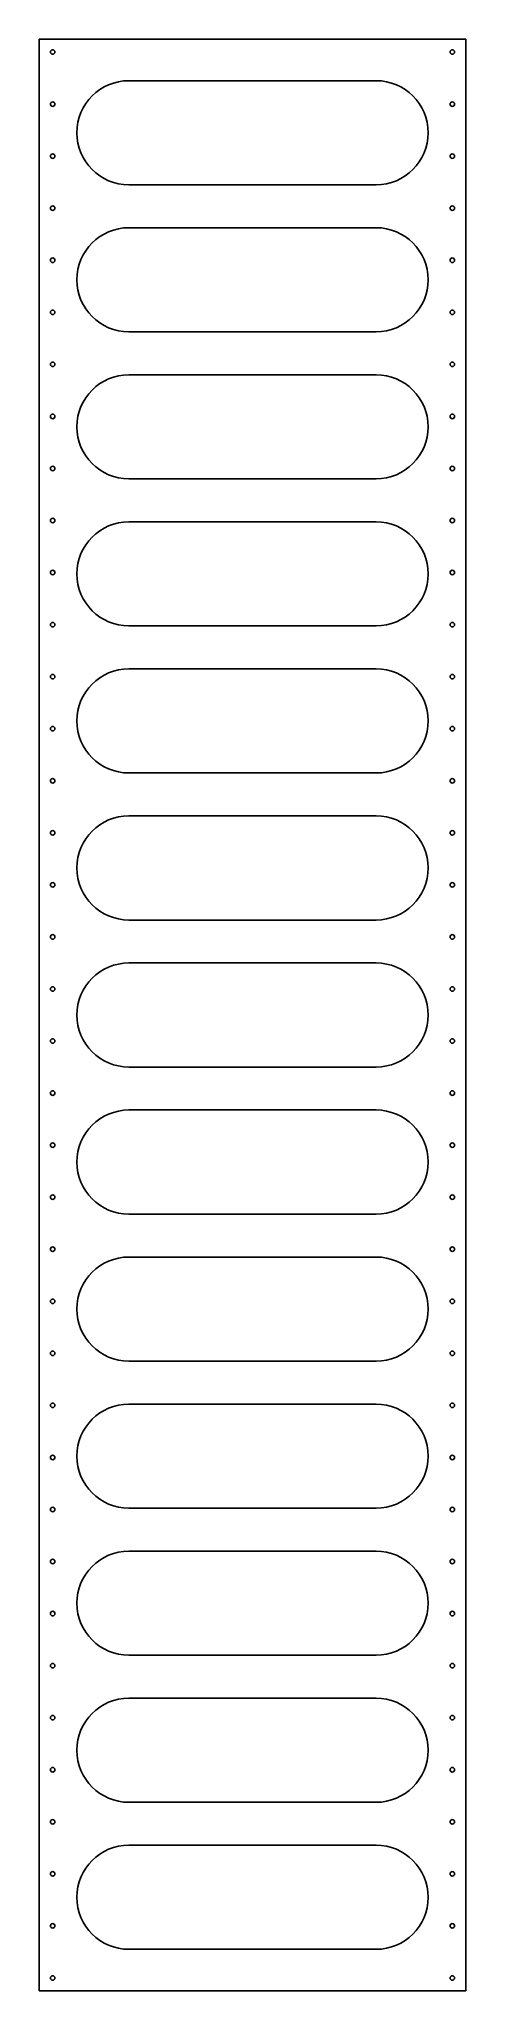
# Model space of a CAD drawing. Header units: millimetres. Extents: x -164 to 164, y -750 to 750.
import ezdxf

# ---------------------------------------------------------------- set-up
doc = ezdxf.new("R2010")
doc.units = ezdxf.units.MM
doc.layers.add('Body001', color=7, linetype='CONTINUOUS')

msp = doc.modelspace()

# ---------------------------------------------------------------- linework, layer by layer
at = {"layer": 'Body001'}
for p, q in [((-164, 750, -25), (-164, 750, -21)), ((-164, 750, -25), (-164, -750, -25)), ((-164, 750, -21), (-164, -750, -21)), ((-164, 750, -25), (-164, 750, -21)), ((164, 750, -25), (-164, 750, -25)), ((164, 750, -21), (-164, 750, -21)), ((-164, 750, -25), (-164, -750, -25)), ((164, 750, -25), (-164, 750, -25)), ((-164, 750, -21), (-164, -750, -21)), ((164, 750, -21), (-164, 750, -21)), ((164, 750, -25), (164, 750, -21)), ((164, -750, -25), (164, 750, -25)), ((164, -750, -21), (164, 750, -21)), ((164, 750, -25), (164, 750, -21)), ((164, -750, -25), (164, 750, -25)), ((164, -750, -21), (164, 750, -21)), ((-151.8, 740, -25), (-151.8, 740, -21)), ((-151.8, 740, -25), (-151.8, 740, -21)), ((155.2, 740, -25), (155.2, 740, -21)), ((155.2, 740, -25), (155.2, 740, -21)), ((-95, 718, -25), (95, 718, -25)), ((95, 718, -21), (-95, 718, -21)), ((-95, 718, -25), (-95, 718, -21)), ((-95, 718, -25), (95, 718, -25)), ((95, 718, -21), (-95, 718, -21)), ((-95, 718, -25), (-95, 718, -21)), ((95, 718, -25), (95, 718, -21)), ((95, 718, -25), (95, 718, -21)), ((-151.8, 700, -25), (-151.8, 700, -21)), ((-151.8, 700, -25), (-151.8, 700, -21)), ((155.2, 700, -25), (155.2, 700, -21)), ((155.2, 700, -25), (155.2, 700, -21)), ((-151.8, 660, -25), (-151.8, 660, -21)), ((-151.8, 660, -25), (-151.8, 660, -21)), ((155.2, 660, -25), (155.2, 660, -21)), ((155.2, 660, -25), (155.2, 660, -21)), ((-95, 638, -25), (95, 638, -25)), ((95, 638, -21), (-95, 638, -21)), ((-95, 638, -25), (-95, 638, -21)), ((-95, 638, -25), (95, 638, -25)), ((95, 638, -21), (-95, 638, -21)), ((-95, 638, -25), (-95, 638, -21)), ((95, 638, -25), (95, 638, -21)), ((95, 638, -25), (95, 638, -21)), ((-151.8, 620, -25), (-151.8, 620, -21)), ((-151.8, 620, -25), (-151.8, 620, -21)), ((155.2, 620, -25), (155.2, 620, -21)), ((155.2, 620, -25), (155.2, 620, -21)), ((-95, 605, -25), (95, 605, -25)), ((95, 605, -21), (-95, 605, -21)), ((-95, 605, -25), (-95, 605, -21)), ((-95, 605, -25), (95, 605, -25)), ((95, 605, -21), (-95, 605, -21)), ((-95, 605, -25), (-95, 605, -21)), ((95, 605, -25), (95, 605, -21)), ((95, 605, -25), (95, 605, -21)), ((-151.8, 580, -25), (-151.8, 580, -21)), ((-151.8, 580, -25), (-151.8, 580, -21)), ((155.2, 580, -25), (155.2, 580, -21)), ((155.2, 580, -25), (155.2, 580, -21)), ((-151.8, 540, -25), (-151.8, 540, -21)), ((-151.8, 540, -25), (-151.8, 540, -21)), ((155.2, 540, -25), (155.2, 540, -21)), ((155.2, 540, -25), (155.2, 540, -21)), ((-95, 525, -25), (95, 525, -25)), ((95, 525, -21), (-95, 525, -21)), ((-95, 525, -25), (-95, 525, -21)), ((-95, 525, -25), (95, 525, -25)), ((95, 525, -21), (-95, 525, -21)), ((-95, 525, -25), (-95, 525, -21)), ((95, 525, -25), (95, 525, -21)), ((95, 525, -25), (95, 525, -21)), ((-151.8, 500, -25), (-151.8, 500, -21)), ((-151.8, 500, -25), (-151.8, 500, -21)), ((155.2, 500, -25), (155.2, 500, -21)), ((155.2, 500, -25), (155.2, 500, -21)), ((-95, 492, -25), (95, 492, -25)), ((95, 492, -21), (-95, 492, -21)), ((-95, 492, -25), (-95, 492, -21)), ((-95, 492, -25), (95, 492, -25)), ((95, 492, -21), (-95, 492, -21)), ((-95, 492, -25), (-95, 492, -21)), ((95, 492, -25), (95, 492, -21)), ((95, 492, -25), (95, 492, -21)), ((-151.8, 460, -25), (-151.8, 460, -21)), ((-151.8, 460, -25), (-151.8, 460, -21)), ((155.2, 460, -25), (155.2, 460, -21)), ((155.2, 460, -25), (155.2, 460, -21)), ((-151.8, 420, -25), (-151.8, 420, -21)), ((-151.8, 420, -25), (-151.8, 420, -21)), ((155.2, 420, -25), (155.2, 420, -21)), ((155.2, 420, -25), (155.2, 420, -21)), ((-95, 412, -25), (95, 412, -25)), ((95, 412, -21), (-95, 412, -21)), ((-95, 412, -25), (-95, 412, -21)), ((-95, 412, -25), (95, 412, -25)), ((95, 412, -21), (-95, 412, -21)), ((-95, 412, -25), (-95, 412, -21)), ((95, 412, -25), (95, 412, -21)), ((95, 412, -25), (95, 412, -21)), ((-151.8, 380, -25), (-151.8, 380, -21)), ((-151.8, 380, -25), (-151.8, 380, -21)), ((-95, 379, -25), (95, 379, -25)), ((95, 379, -21), (-95, 379, -21)), ((-95, 379, -25), (-95, 379, -21)), ((-95, 379, -25), (95, 379, -25)), ((95, 379, -21), (-95, 379, -21)), ((-95, 379, -25), (-95, 379, -21)), ((95, 379, -25), (95, 379, -21)), ((95, 379, -25), (95, 379, -21)), ((155.2, 380, -25), (155.2, 380, -21)), ((155.2, 380, -25), (155.2, 380, -21)), ((-151.8, 340, -25), (-151.8, 340, -21)), ((-151.8, 340, -25), (-151.8, 340, -21)), ((155.2, 340, -25), (155.2, 340, -21)), ((155.2, 340, -25), (155.2, 340, -21)), ((-151.8, 300, -25), (-151.8, 300, -21)), ((-151.8, 300, -25), (-151.8, 300, -21)), ((155.2, 300, -25), (155.2, 300, -21)), ((155.2, 300, -25), (155.2, 300, -21)), ((-95, 299, -25), (95, 299, -25)), ((95, 299, -21), (-95, 299, -21)), ((-95, 299, -25), (-95, 299, -21)), ((-95, 299, -25), (95, 299, -25)), ((95, 299, -21), (-95, 299, -21)), ((-95, 299, -25), (-95, 299, -21)), ((95, 299, -25), (95, 299, -21)), ((95, 299, -25), (95, 299, -21)), ((-151.8, 260, -25), (-151.8, 260, -21)), ((-151.8, 260, -25), (-151.8, 260, -21)), ((-95, 266, -25), (95, 266, -25)), ((95, 266, -21), (-95, 266, -21)), ((-95, 266, -25), (-95, 266, -21)), ((-95, 266, -25), (95, 266, -25)), ((95, 266, -21), (-95, 266, -21)), ((-95, 266, -25), (-95, 266, -21)), ((95, 266, -25), (95, 266, -21)), ((95, 266, -25), (95, 266, -21)), ((155.2, 260, -25), (155.2, 260, -21)), ((155.2, 260, -25), (155.2, 260, -21)), ((-151.8, 220, -25), (-151.8, 220, -21)), ((-151.8, 220, -25), (-151.8, 220, -21)), ((155.2, 220, -25), (155.2, 220, -21)), ((155.2, 220, -25), (155.2, 220, -21)), ((-151.8, 180, -25), (-151.8, 180, -21)), ((-151.8, 180, -25), (-151.8, 180, -21)), ((-95, 186, -25), (95, 186, -25)), ((95, 186, -21), (-95, 186, -21)), ((-95, 186, -25), (-95, 186, -21)), ((-95, 186, -25), (95, 186, -25)), ((95, 186, -21), (-95, 186, -21)), ((-95, 186, -25), (-95, 186, -21)), ((95, 186, -25), (95, 186, -21)), ((95, 186, -25), (95, 186, -21)), ((155.2, 180, -25), (155.2, 180, -21)), ((155.2, 180, -25), (155.2, 180, -21)), ((-95, 153, -25), (95, 153, -25)), ((95, 153, -21), (-95, 153, -21)), ((-95, 153, -25), (-95, 153, -21)), ((-95, 153, -25), (95, 153, -25)), ((95, 153, -21), (-95, 153, -21)), ((-95, 153, -25), (-95, 153, -21)), ((95, 153, -25), (95, 153, -21)), ((95, 153, -25), (95, 153, -21)), ((-151.8, 140, -25), (-151.8, 140, -21)), ((-151.8, 140, -25), (-151.8, 140, -21)), ((155.2, 140, -25), (155.2, 140, -21)), ((155.2, 140, -25), (155.2, 140, -21)), ((-151.8, 100, -25), (-151.8, 100, -21)), ((-151.8, 100, -25), (-151.8, 100, -21)), ((155.2, 100, -25), (155.2, 100, -21)), ((155.2, 100, -25), (155.2, 100, -21)), ((-151.8, 60, -25), (-151.8, 60, -21)), ((-151.8, 60, -25), (-151.8, 60, -21)), ((-95, 73, -25), (95, 73, -25)), ((95, 73, -21), (-95, 73, -21)), ((-95, 73, -25), (-95, 73, -21)), ((-95, 73, -25), (95, 73, -25)), ((95, 73, -21), (-95, 73, -21)), ((-95, 73, -25), (-95, 73, -21)), ((95, 73, -25), (95, 73, -21)), ((95, 73, -25), (95, 73, -21)), ((155.2, 60, -25), (155.2, 60, -21)), ((155.2, 60, -25), (155.2, 60, -21)), ((-95, 40, -25), (95, 40, -25)), ((95, 40, -21), (-95, 40, -21)), ((-95, 40, -25), (-95, 40, -21)), ((-95, 40, -25), (95, 40, -25)), ((95, 40, -21), (-95, 40, -21)), ((-95, 40, -25), (-95, 40, -21)), ((95, 40, -25), (95, 40, -21)), ((95, 40, -25), (95, 40, -21)), ((-151.8, 20, -25), (-151.8, 20, -21)), ((-151.8, 20, -25), (-151.8, 20, -21)), ((155.2, 20, -25), (155.2, 20, -21)), ((155.2, 20, -25), (155.2, 20, -21)), ((-151.8, -20, -25), (-151.8, -20, -21)), ((-151.8, -20, -25), (-151.8, -20, -21)), ((155.2, -20, -25), (155.2, -20, -21)), ((155.2, -20, -25), (155.2, -20, -21)), ((-95, -40, -25), (95, -40, -25)), ((95, -40, -21), (-95, -40, -21)), ((-95, -40, -25), (-95, -40, -21)), ((-95, -40, -25), (95, -40, -25)), ((95, -40, -21), (-95, -40, -21)), ((-95, -40, -25), (-95, -40, -21)), ((95, -40, -25), (95, -40, -21)), ((95, -40, -25), (95, -40, -21)), ((-151.8, -60, -25), (-151.8, -60, -21)), ((-151.8, -60, -25), (-151.8, -60, -21)), ((155.2, -60, -25), (155.2, -60, -21)), ((155.2, -60, -25), (155.2, -60, -21)), ((-95, -73, -25), (95, -73, -25)), ((95, -73, -21), (-95, -73, -21)), ((-95, -73, -25), (-95, -73, -21)), ((-95, -73, -25), (95, -73, -25)), ((95, -73, -21), (-95, -73, -21)), ((-95, -73, -25), (-95, -73, -21)), ((95, -73, -25), (95, -73, -21)), ((95, -73, -25), (95, -73, -21)), ((-151.8, -100, -25), (-151.8, -100, -21)), ((-151.8, -100, -25), (-151.8, -100, -21)), ((155.2, -100, -25), (155.2, -100, -21)), ((155.2, -100, -25), (155.2, -100, -21)), ((-151.8, -140, -25), (-151.8, -140, -21)), ((-151.8, -140, -25), (-151.8, -140, -21)), ((155.2, -140, -25), (155.2, -140, -21)), ((155.2, -140, -25), (155.2, -140, -21)), ((-95, -153, -25), (95, -153, -25)), ((95, -153, -21), (-95, -153, -21)), ((-95, -153, -25), (-95, -153, -21)), ((-95, -153, -25), (95, -153, -25)), ((95, -153, -21), (-95, -153, -21)), ((-95, -153, -25), (-95, -153, -21)), ((95, -153, -25), (95, -153, -21)), ((95, -153, -25), (95, -153, -21)), ((-151.8, -180, -25), (-151.8, -180, -21)), ((-151.8, -180, -25), (-151.8, -180, -21)), ((155.2, -180, -25), (155.2, -180, -21)), ((155.2, -180, -25), (155.2, -180, -21)), ((-95, -186, -25), (95, -186, -25)), ((95, -186, -21), (-95, -186, -21)), ((-95, -186, -25), (-95, -186, -21)), ((-95, -186, -25), (95, -186, -25)), ((95, -186, -21), (-95, -186, -21)), ((-95, -186, -25), (-95, -186, -21)), ((95, -186, -25), (95, -186, -21)), ((95, -186, -25), (95, -186, -21)), ((-151.8, -220, -25), (-151.8, -220, -21)), ((-151.8, -220, -25), (-151.8, -220, -21)), ((155.2, -220, -25), (155.2, -220, -21)), ((155.2, -220, -25), (155.2, -220, -21)), ((-151.8, -260, -25), (-151.8, -260, -21)), ((-151.8, -260, -25), (-151.8, -260, -21)), ((-95, -266, -25), (95, -266, -25)), ((95, -266, -21), (-95, -266, -21)), ((-95, -266, -25), (-95, -266, -21)), ((-95, -266, -25), (95, -266, -25)), ((95, -266, -21), (-95, -266, -21)), ((-95, -266, -25), (-95, -266, -21)), ((95, -266, -25), (95, -266, -21)), ((95, -266, -25), (95, -266, -21)), ((155.2, -260, -25), (155.2, -260, -21)), ((155.2, -260, -25), (155.2, -260, -21)), ((-151.8, -300, -25), (-151.8, -300, -21)), ((-151.8, -300, -25), (-151.8, -300, -21)), ((-95, -299, -25), (95, -299, -25)), ((95, -299, -21), (-95, -299, -21)), ((-95, -299, -25), (-95, -299, -21)), ((-95, -299, -25), (95, -299, -25)), ((95, -299, -21), (-95, -299, -21)), ((-95, -299, -25), (-95, -299, -21)), ((95, -299, -25), (95, -299, -21)), ((95, -299, -25), (95, -299, -21)), ((155.2, -300, -25), (155.2, -300, -21)), ((155.2, -300, -25), (155.2, -300, -21)), ((-151.8, -340, -25), (-151.8, -340, -21)), ((-151.8, -340, -25), (-151.8, -340, -21)), ((155.2, -340, -25), (155.2, -340, -21)), ((155.2, -340, -25), (155.2, -340, -21)), ((-151.8, -380, -25), (-151.8, -380, -21)), ((-151.8, -380, -25), (-151.8, -380, -21)), ((-95, -379, -25), (95, -379, -25)), ((95, -379, -21), (-95, -379, -21)), ((-95, -379, -25), (-95, -379, -21)), ((-95, -379, -25), (95, -379, -25)), ((95, -379, -21), (-95, -379, -21)), ((-95, -379, -25), (-95, -379, -21)), ((95, -379, -25), (95, -379, -21)), ((95, -379, -25), (95, -379, -21)), ((155.2, -380, -25), (155.2, -380, -21)), ((155.2, -380, -25), (155.2, -380, -21)), ((-151.8, -420, -25), (-151.8, -420, -21)), ((-151.8, -420, -25), (-151.8, -420, -21)), ((-95, -412, -25), (95, -412, -25)), ((95, -412, -21), (-95, -412, -21)), ((-95, -412, -25), (-95, -412, -21)), ((-95, -412, -25), (95, -412, -25)), ((95, -412, -21), (-95, -412, -21)), ((-95, -412, -25), (-95, -412, -21)), ((95, -412, -25), (95, -412, -21)), ((95, -412, -25), (95, -412, -21)), ((155.2, -420, -25), (155.2, -420, -21)), ((155.2, -420, -25), (155.2, -420, -21)), ((-151.8, -460, -25), (-151.8, -460, -21)), ((-151.8, -460, -25), (-151.8, -460, -21)), ((155.2, -460, -25), (155.2, -460, -21)), ((155.2, -460, -25), (155.2, -460, -21)), ((-95, -492, -25), (95, -492, -25)), ((95, -492, -21), (-95, -492, -21)), ((-95, -492, -25), (-95, -492, -21)), ((-95, -492, -25), (95, -492, -25)), ((95, -492, -21), (-95, -492, -21)), ((-95, -492, -25), (-95, -492, -21)), ((95, -492, -25), (95, -492, -21)), ((95, -492, -25), (95, -492, -21)), ((-151.8, -500, -25), (-151.8, -500, -21)), ((-151.8, -500, -25), (-151.8, -500, -21)), ((155.2, -500, -25), (155.2, -500, -21)), ((155.2, -500, -25), (155.2, -500, -21)), ((-95, -525, -25), (95, -525, -25)), ((95, -525, -21), (-95, -525, -21)), ((-95, -525, -25), (-95, -525, -21)), ((-95, -525, -25), (95, -525, -25)), ((95, -525, -21), (-95, -525, -21)), ((-95, -525, -25), (-95, -525, -21)), ((95, -525, -25), (95, -525, -21)), ((95, -525, -25), (95, -525, -21)), ((-151.8, -540, -25), (-151.8, -540, -21)), ((-151.8, -540, -25), (-151.8, -540, -21)), ((155.2, -540, -25), (155.2, -540, -21)), ((155.2, -540, -25), (155.2, -540, -21)), ((-151.8, -580, -25), (-151.8, -580, -21)), ((-151.8, -580, -25), (-151.8, -580, -21)), ((155.2, -580, -25), (155.2, -580, -21)), ((155.2, -580, -25), (155.2, -580, -21)), ((-95, -605, -25), (95, -605, -25)), ((95, -605, -21), (-95, -605, -21)), ((-95, -605, -25), (-95, -605, -21)), ((-95, -605, -25), (95, -605, -25)), ((95, -605, -21), (-95, -605, -21)), ((-95, -605, -25), (-95, -605, -21)), ((95, -605, -25), (95, -605, -21)), ((95, -605, -25), (95, -605, -21)), ((-151.8, -620, -25), (-151.8, -620, -21)), ((-151.8, -620, -25), (-151.8, -620, -21)), ((155.2, -620, -25), (155.2, -620, -21)), ((155.2, -620, -25), (155.2, -620, -21)), ((-95, -638, -25), (95, -638, -25)), ((95, -638, -21), (-95, -638, -21)), ((-95, -638, -25), (-95, -638, -21)), ((-95, -638, -25), (95, -638, -25)), ((95, -638, -21), (-95, -638, -21)), ((-95, -638, -25), (-95, -638, -21)), ((95, -638, -25), (95, -638, -21)), ((95, -638, -25), (95, -638, -21)), ((-151.8, -660, -25), (-151.8, -660, -21)), ((-151.8, -660, -25), (-151.8, -660, -21)), ((155.2, -660, -25), (155.2, -660, -21)), ((155.2, -660, -25), (155.2, -660, -21)), ((-151.8, -700, -25), (-151.8, -700, -21)), ((-151.8, -700, -25), (-151.8, -700, -21)), ((155.2, -700, -25), (155.2, -700, -21)), ((155.2, -700, -25), (155.2, -700, -21)), ((-95, -718, -25), (95, -718, -25)), ((95, -718, -21), (-95, -718, -21)), ((-95, -718, -25), (-95, -718, -21)), ((-95, -718, -25), (95, -718, -25)), ((95, -718, -21), (-95, -718, -21)), ((-95, -718, -25), (-95, -718, -21)), ((95, -718, -25), (95, -718, -21)), ((95, -718, -25), (95, -718, -21)), ((-164, -750, -25), (-164, -750, -21)), ((-164, -750, -25), (-164, -750, -21)), ((-164, -750, -25), (164, -750, -25)), ((-164, -750, -21), (164, -750, -21)), ((-164, -750, -25), (164, -750, -25)), ((-164, -750, -21), (164, -750, -21)), ((-151.8, -740, -25), (-151.8, -740, -21)), ((-151.8, -740, -25), (-151.8, -740, -21)), ((155.2, -740, -25), (155.2, -740, -21)), ((155.2, -740, -25), (155.2, -740, -21)), ((164, -750, -25), (164, -750, -21)), ((164, -750, -25), (164, -750, -21))]:
    msp.add_line(p, q, dxfattribs=at)
for centre in [(-153.5, 740, -25), (-153.5, 740, -21), (-153.5, 740, -25), (-153.5, 740, -21), (153.5, 740, -25), (153.5, 740, -21), (153.5, 740, -25), (153.5, 740, -21), (-153.5, 700, -25), (-153.5, 700, -21), (-153.5, 700, -25), (-153.5, 700, -21), (153.5, 700, -25), (153.5, 700, -21), (153.5, 700, -25), (153.5, 700, -21), (-153.5, 660, -25), (-153.5, 660, -21), (-153.5, 660, -25), (-153.5, 660, -21), (153.5, 660, -25), (153.5, 660, -21), (153.5, 660, -25), (153.5, 660, -21), (-153.5, 620, -25), (-153.5, 620, -21), (-153.5, 620, -25), (-153.5, 620, -21), (153.5, 620, -25), (153.5, 620, -21), (153.5, 620, -25), (153.5, 620, -21), (-153.5, 580, -25), (-153.5, 580, -21), (-153.5, 580, -25), (-153.5, 580, -21), (153.5, 580, -25), (153.5, 580, -21), (153.5, 580, -25), (153.5, 580, -21), (-153.5, 540, -25), (-153.5, 540, -21), (-153.5, 540, -25), (-153.5, 540, -21), (153.5, 540, -25), (153.5, 540, -21), (153.5, 540, -25), (153.5, 540, -21), (-153.5, 500, -25), (-153.5, 500, -21), (-153.5, 500, -25), (-153.5, 500, -21), (153.5, 500, -25), (153.5, 500, -21), (153.5, 500, -25), (153.5, 500, -21), (-153.5, 460, -25), (-153.5, 460, -21), (-153.5, 460, -25), (-153.5, 460, -21), (153.5, 460, -25), (153.5, 460, -21), (153.5, 460, -25), (153.5, 460, -21), (-153.5, 420, -25), (-153.5, 420, -21), (-153.5, 420, -25), (-153.5, 420, -21), (153.5, 420, -25), (153.5, 420, -21), (153.5, 420, -25), (153.5, 420, -21), (-153.5, 380, -25), (-153.5, 380, -21), (-153.5, 380, -25), (-153.5, 380, -21), (153.5, 380, -25), (153.5, 380, -21), (153.5, 380, -25), (153.5, 380, -21), (-153.5, 340, -25), (-153.5, 340, -21), (-153.5, 340, -25), (-153.5, 340, -21), (153.5, 340, -25), (153.5, 340, -21), (153.5, 340, -25), (153.5, 340, -21), (-153.5, 300, -25), (-153.5, 300, -21), (-153.5, 300, -25), (-153.5, 300, -21), (153.5, 300, -25), (153.5, 300, -21), (153.5, 300, -25), (153.5, 300, -21), (-153.5, 260, -25), (-153.5, 260, -21), (-153.5, 260, -25), (-153.5, 260, -21), (153.5, 260, -25), (153.5, 260, -21), (153.5, 260, -25), (153.5, 260, -21), (-153.5, 220, -25), (-153.5, 220, -21), (-153.5, 220, -25), (-153.5, 220, -21), (153.5, 220, -25), (153.5, 220, -21), (153.5, 220, -25), (153.5, 220, -21), (-153.5, 180, -25), (-153.5, 180, -21), (-153.5, 180, -25), (-153.5, 180, -21), (153.5, 180, -25), (153.5, 180, -21), (153.5, 180, -25), (153.5, 180, -21), (-153.5, 140, -25), (-153.5, 140, -21), (-153.5, 140, -25), (-153.5, 140, -21), (153.5, 140, -25), (153.5, 140, -21), (153.5, 140, -25), (153.5, 140, -21), (-153.5, 100, -25), (-153.5, 100, -21), (-153.5, 100, -25), (-153.5, 100, -21), (153.5, 100, -25), (153.5, 100, -21), (153.5, 100, -25), (153.5, 100, -21), (-153.5, 60, -25), (-153.5, 60, -21), (-153.5, 60, -25), (-153.5, 60, -21), (153.5, 60, -25), (153.5, 60, -21), (153.5, 60, -25), (153.5, 60, -21), (-153.5, 20, -25), (-153.5, 20, -21), (-153.5, 20, -25), (-153.5, 20, -21), (153.5, 20, -25), (153.5, 20, -21), (153.5, 20, -25), (153.5, 20, -21), (-153.5, -20, -25), (-153.5, -20, -21), (-153.5, -20, -25), (-153.5, -20, -21), (153.5, -20, -25), (153.5, -20, -21), (153.5, -20, -25), (153.5, -20, -21), (-153.5, -60, -25), (-153.5, -60, -21), (-153.5, -60, -25), (-153.5, -60, -21), (153.5, -60, -25), (153.5, -60, -21), (153.5, -60, -25), (153.5, -60, -21), (-153.5, -100, -25), (-153.5, -100, -21), (-153.5, -100, -25), (-153.5, -100, -21), (153.5, -100, -25), (153.5, -100, -21), (153.5, -100, -25), (153.5, -100, -21), (-153.5, -140, -25), (-153.5, -140, -21), (-153.5, -140, -25), (-153.5, -140, -21), (153.5, -140, -25), (153.5, -140, -21), (153.5, -140, -25), (153.5, -140, -21), (-153.5, -180, -25), (-153.5, -180, -21), (-153.5, -180, -25), (-153.5, -180, -21), (153.5, -180, -25), (153.5, -180, -21), (153.5, -180, -25), (153.5, -180, -21), (-153.5, -220, -25), (-153.5, -220, -21), (-153.5, -220, -25), (-153.5, -220, -21), (153.5, -220, -25), (153.5, -220, -21), (153.5, -220, -25), (153.5, -220, -21), (-153.5, -260, -25), (-153.5, -260, -21), (-153.5, -260, -25), (-153.5, -260, -21), (153.5, -260, -25), (153.5, -260, -21), (153.5, -260, -25), (153.5, -260, -21), (-153.5, -300, -25), (-153.5, -300, -21), (-153.5, -300, -25), (-153.5, -300, -21), (153.5, -300, -25), (153.5, -300, -21), (153.5, -300, -25), (153.5, -300, -21), (-153.5, -340, -25), (-153.5, -340, -21), (-153.5, -340, -25), (-153.5, -340, -21), (153.5, -340, -25), (153.5, -340, -21), (153.5, -340, -25), (153.5, -340, -21), (-153.5, -380, -25), (-153.5, -380, -21), (-153.5, -380, -25), (-153.5, -380, -21), (153.5, -380, -25), (153.5, -380, -21), (153.5, -380, -25), (153.5, -380, -21), (-153.5, -420, -25), (-153.5, -420, -21), (-153.5, -420, -25), (-153.5, -420, -21), (153.5, -420, -25), (153.5, -420, -21), (153.5, -420, -25), (153.5, -420, -21), (-153.5, -460, -25), (-153.5, -460, -21), (-153.5, -460, -25), (-153.5, -460, -21), (153.5, -460, -25), (153.5, -460, -21), (153.5, -460, -25), (153.5, -460, -21), (-153.5, -500, -25), (-153.5, -500, -21), (-153.5, -500, -25), (-153.5, -500, -21), (153.5, -500, -25), (153.5, -500, -21), (153.5, -500, -25), (153.5, -500, -21), (-153.5, -540, -25), (-153.5, -540, -21), (-153.5, -540, -25), (-153.5, -540, -21), (153.5, -540, -25), (153.5, -540, -21), (153.5, -540, -25), (153.5, -540, -21), (-153.5, -580, -25), (-153.5, -580, -21), (-153.5, -580, -25), (-153.5, -580, -21), (153.5, -580, -25), (153.5, -580, -21), (153.5, -580, -25), (153.5, -580, -21), (-153.5, -620, -25), (-153.5, -620, -21), (-153.5, -620, -25), (-153.5, -620, -21), (153.5, -620, -25), (153.5, -620, -21), (153.5, -620, -25), (153.5, -620, -21), (-153.5, -660, -25), (-153.5, -660, -21), (-153.5, -660, -25), (-153.5, -660, -21), (153.5, -660, -25), (153.5, -660, -21), (153.5, -660, -25), (153.5, -660, -21), (-153.5, -700, -25), (-153.5, -700, -21), (-153.5, -700, -25), (-153.5, -700, -21), (153.5, -700, -25), (153.5, -700, -21), (153.5, -700, -25), (153.5, -700, -21), (-153.5, -740, -25), (-153.5, -740, -21), (-153.5, -740, -25), (-153.5, -740, -21), (153.5, -740, -25), (153.5, -740, -21), (153.5, -740, -25), (153.5, -740, -21)]:
    msp.add_circle(centre, 1.75, dxfattribs=at)
for centre, start, end in [((-95, 678, -25), 90, -90), ((-95, 678, -21), 90, -90), ((-95, 678, -25), 90, -90), ((-95, 678, -21), 90, -90), ((95, 678, -25), -90, 90), ((95, 678, -21), -90, 90), ((95, 678, -25), -90, 90), ((95, 678, -21), -90, 90), ((-95, 565, -25), 90, -90), ((-95, 565, -21), 90, -90), ((-95, 565, -25), 90, -90), ((-95, 565, -21), 90, -90), ((95, 565, -25), -90, 90), ((95, 565, -21), -90, 90), ((95, 565, -25), -90, 90), ((95, 565, -21), -90, 90), ((-95, 452, -25), 90, -90), ((-95, 452, -21), 90, -90), ((-95, 452, -25), 90, -90), ((-95, 452, -21), 90, -90), ((95, 452, -25), -90, 90), ((95, 452, -21), -90, 90), ((95, 452, -25), -90, 90), ((95, 452, -21), -90, 90), ((-95, 339, -25), 90, -90), ((-95, 339, -21), 90, -90), ((-95, 339, -25), 90, -90), ((-95, 339, -21), 90, -90), ((95, 339, -25), -90, 90), ((95, 339, -21), -90, 90), ((95, 339, -25), -90, 90), ((95, 339, -21), -90, 90), ((-95, 226, -25), 90, -90), ((-95, 226, -21), 90, -90), ((-95, 226, -25), 90, -90), ((-95, 226, -21), 90, -90), ((95, 226, -25), -90, 90), ((95, 226, -21), -90, 90), ((95, 226, -25), -90, 90), ((95, 226, -21), -90, 90), ((-95, 113, -25), 90, -90), ((-95, 113, -21), 90, -90), ((-95, 113, -25), 90, -90), ((-95, 113, -21), 90, -90), ((95, 113, -25), -90, 90), ((95, 113, -21), -90, 90), ((95, 113, -25), -90, 90), ((95, 113, -21), -90, 90), ((-95, 0, -25), 90, -90), ((-95, 0, -21), 90, -90), ((-95, 0, -25), 90, -90), ((-95, 0, -21), 90, -90), ((95, 0, -25), -90, 90), ((95, 0, -21), -90, 90), ((95, 0, -25), -90, 90), ((95, 0, -21), -90, 90), ((-95, -113, -25), 90, -90), ((-95, -113, -21), 90, -90), ((-95, -113, -25), 90, -90), ((-95, -113, -21), 90, -90), ((95, -113, -25), -90, 90), ((95, -113, -21), -90, 90), ((95, -113, -25), -90, 90), ((95, -113, -21), -90, 90), ((-95, -226, -25), 90, -90), ((-95, -226, -21), 90, -90), ((-95, -226, -25), 90, -90), ((-95, -226, -21), 90, -90), ((95, -226, -25), -90, 90), ((95, -226, -21), -90, 90), ((95, -226, -25), -90, 90), ((95, -226, -21), -90, 90), ((-95, -339, -25), 90, -90), ((-95, -339, -21), 90, -90), ((-95, -339, -25), 90, -90), ((-95, -339, -21), 90, -90), ((95, -339, -25), -90, 90), ((95, -339, -21), -90, 90), ((95, -339, -25), -90, 90), ((95, -339, -21), -90, 90), ((-95, -452, -25), 90, -90), ((-95, -452, -21), 90, -90), ((-95, -452, -25), 90, -90), ((-95, -452, -21), 90, -90), ((95, -452, -25), -90, 90), ((95, -452, -21), -90, 90), ((95, -452, -25), -90, 90), ((95, -452, -21), -90, 90), ((-95, -565, -25), 90, -90), ((-95, -565, -21), 90, -90), ((-95, -565, -25), 90, -90), ((-95, -565, -21), 90, -90), ((95, -565, -25), -90, 90), ((95, -565, -21), -90, 90), ((95, -565, -25), -90, 90), ((95, -565, -21), -90, 90), ((-95, -678, -25), 90, -90), ((-95, -678, -21), 90, -90), ((-95, -678, -25), 90, -90), ((-95, -678, -21), 90, -90), ((95, -678, -25), -90, 90), ((95, -678, -21), -90, 90), ((95, -678, -25), -90, 90), ((95, -678, -21), -90, 90)]:
    msp.add_arc(centre, 40, start, end, dxfattribs=at)

doc.saveas('drawing.dxf')
